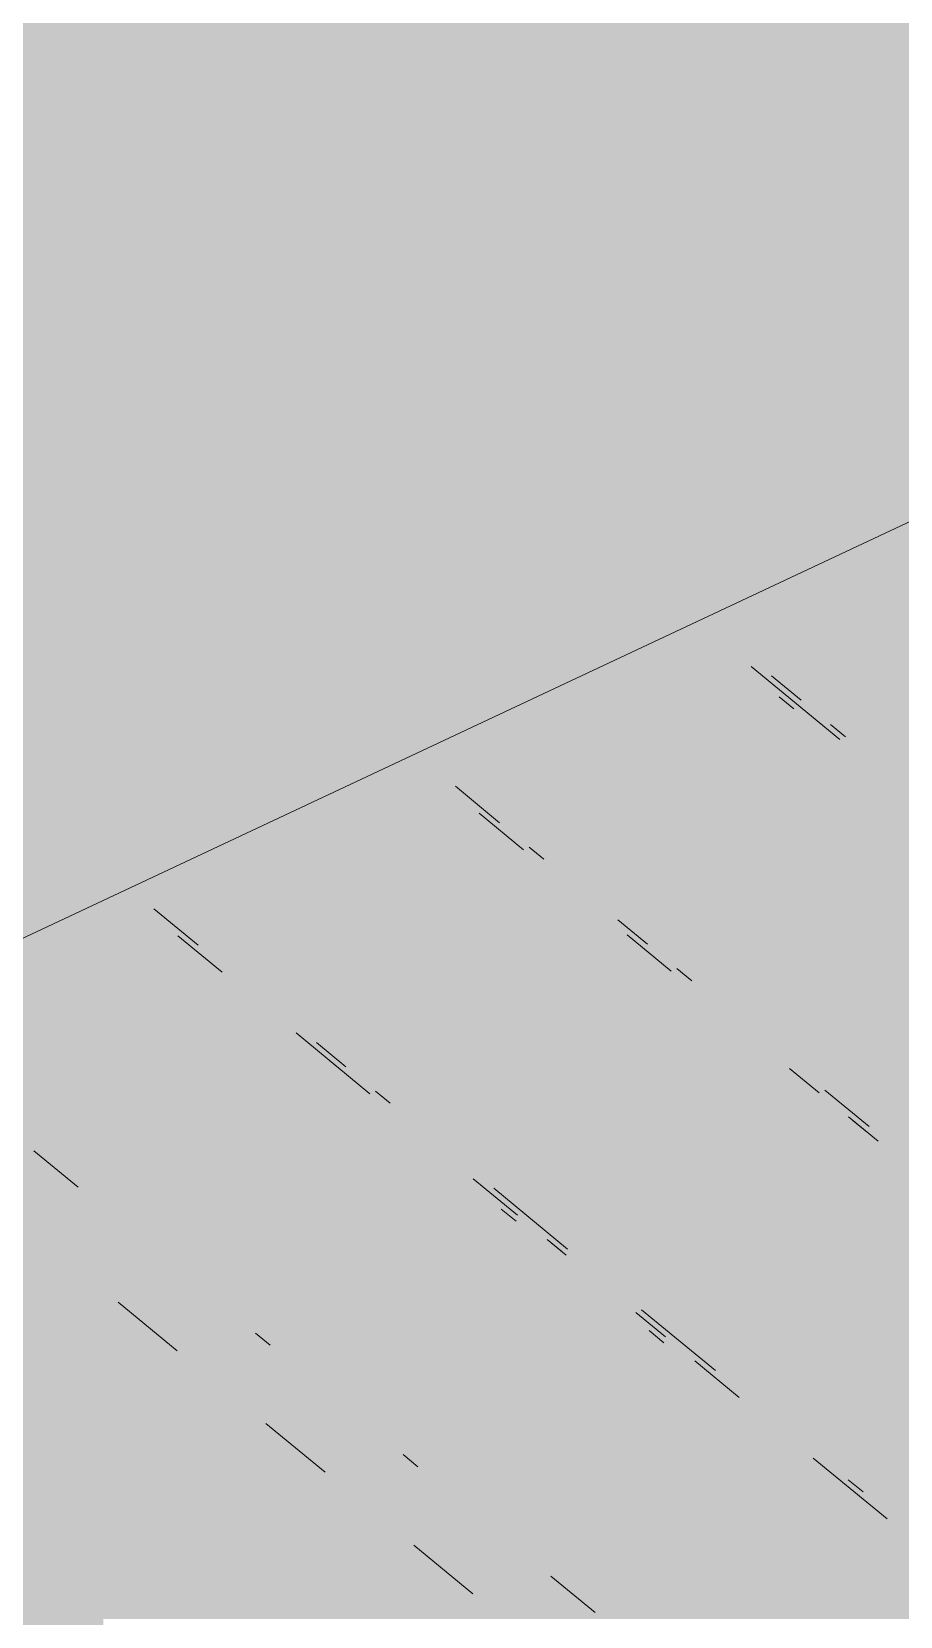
# Paper-space layout '03 3D Building and Roof' of a CAD drawing. Header units: millimetres. Extents: x 5 to 415, y 5 to 292.
# Drawn here: x 273.372 to 275.298, y 83.006 to 86.519 of the extents above; entities that cross this region are included whole.
import ezdxf

# ---------------------------------------------------------------- set-up
doc = ezdxf.new("R2010")
doc.units = ezdxf.units.MM
doc.layers.add('EXISTING', color=7, linetype='Continuous')
doc.layers.add('IMAGES', color=7, linetype='Continuous')

# ---------------------------------------------------------------- blocks, each defined once
blk = doc.blocks.new('SHEET_03')
at = {"layer": 'EXISTING', "color": 250, "lineweight": 9}
for p, q in [((273.0111, 84.3493), (276.7869, 86.1219)), ((274.9672, 85.1117), (275.1638, 84.9501)), ((275.078, 85.0368), (275.0125, 85.0906)), ((275.0621, 85.0175), (275.0294, 85.0444)), ((275.1763, 84.956), (275.1435, 84.9829)), ((274.4095, 84.7653), (274.3112, 84.8461)), ((274.3643, 84.7863), (274.4626, 84.7055)), ((274.5078, 84.6845), (274.4751, 84.7114)), ((273.7411, 84.4937), (273.6428, 84.5745)), ((274.7372, 84.4959), (274.6716, 84.5498)), ((273.6958, 84.5148), (273.7941, 84.434)), ((274.6919, 84.517), (274.7902, 84.4362)), ((274.8355, 84.4151), (274.8027, 84.4421)), ((273.9579, 84.2994), (274.1217, 84.1647)), ((274.0687, 84.2244), (274.0032, 84.2783)), ((274.0653, 84.211), (274.0325, 84.2379)), ((275.0523, 84.2207), (275.1178, 84.1669)), ((274.167, 84.1436), (274.1342, 84.1706)), ((275.2286, 84.0919), (275.1303, 84.1727)), ((275.1834, 84.113), (275.2489, 84.0591)), ((275.2252, 84.0785), (275.1925, 84.1055)), ((273.4747, 83.9571), (273.3764, 84.0379)), ((274.3511, 83.9762), (274.4494, 83.8954)), ((274.5601, 83.8204), (274.3963, 83.9551)), ((274.446, 83.8819), (274.4132, 83.9089)), ((274.5149, 83.8415), (274.5477, 83.8146)), ((274.5567, 83.807), (274.524, 83.8339)), ((273.5635, 83.7026), (273.6946, 83.5949)), ((274.7115, 83.6799), (274.777, 83.626)), ((274.8878, 83.5511), (274.724, 83.6858)), ((273.9006, 83.607), (273.8678, 83.6339)), ((274.7736, 83.6126), (274.7408, 83.6396)), ((274.8425, 83.5722), (274.9408, 83.4914)), ((273.8912, 83.4333), (274.0222, 83.3255)), ((274.2282, 83.3376), (274.1955, 83.3646)), ((275.1046, 83.3567), (275.2685, 83.222)), ((275.2154, 83.2818), (275.1826, 83.3087)), ((274.2188, 83.1639), (274.3498, 83.0562)), ((274.6214, 83.0144), (274.5231, 83.0952))]:
    blk.add_line(p, q, dxfattribs=at)
at = {"layer": 'IMAGES', "color": 7}
for points in [[(272.8564, 86.4705), (277.1927, 86.4705), (272.8564, 86.5669), (277.1927, 86.5669)], [(272.6636, 86.3741), (276.9036, 86.3741), (272.6636, 86.4705), (276.9036, 86.4705)], [(272.4709, 86.2777), (276.8073, 86.2777), (272.4709, 86.3741), (276.8073, 86.3741)], [(272.2782, 86.1813), (276.5182, 86.1813), (272.2782, 86.2777), (276.5182, 86.2777)], [(271.9891, 86.0849), (276.4218, 86.0849), (271.9891, 86.1813), (276.4218, 86.1813)], [(269.0982, 85.9885), (276.1327, 85.9885), (269.0982, 86.0849), (276.1327, 86.0849)], [(268.9055, 85.8921), (276.0364, 85.8921), (268.9055, 85.9885), (276.0364, 85.9885)], [(268.7127, 85.7957), (275.6509, 85.7957), (268.7127, 85.8921), (275.6509, 85.8921)], [(268.52, 85.6993), (275.5545, 85.6993), (268.52, 85.7957), (275.5545, 85.7957)], [(268.3273, 85.6029), (275.2655, 85.6029), (268.3273, 85.6993), (275.2655, 85.6993)], [(275.2655, 85.6029), (275.4582, 85.6029), (275.2655, 85.6993), (275.4582, 85.6993)], [(268.1345, 85.5065), (275.1691, 85.5065), (268.1345, 85.6029), (275.1691, 85.6029)], [(275.1691, 85.5065), (275.2655, 85.5065), (275.1691, 85.6029), (275.2655, 85.6029)], [(275.2655, 85.5065), (275.3618, 85.5065), (275.2655, 85.6029), (275.3618, 85.6029)], [(267.9418, 85.4101), (274.88, 85.4101), (267.9418, 85.5065), (274.88, 85.5065)], [(274.88, 85.4101), (274.9764, 85.4101), (274.88, 85.5065), (274.9764, 85.5065)], [(274.9764, 85.4101), (275.0727, 85.4101), (274.9764, 85.5065), (275.0727, 85.5065)], [(275.0727, 85.4101), (275.1691, 85.4101), (275.0727, 85.5065), (275.1691, 85.5065)], [(275.1691, 85.4101), (275.2655, 85.4101), (275.1691, 85.5065), (275.2655, 85.5065)], [(275.2655, 85.4101), (275.3618, 85.4101), (275.2655, 85.5065), (275.3618, 85.5065)], [(267.6527, 85.3137), (274.6873, 85.3137), (267.6527, 85.4101), (274.6873, 85.4101)], [(274.6873, 85.3137), (274.7836, 85.3137), (274.6873, 85.4101), (274.7836, 85.4101)], [(274.7836, 85.3137), (274.88, 85.3137), (274.7836, 85.4101), (274.88, 85.4101)], [(274.88, 85.3137), (274.9764, 85.3137), (274.88, 85.4101), (274.9764, 85.4101)], [(274.9764, 85.3137), (275.0727, 85.3137), (274.9764, 85.4101), (275.0727, 85.4101)], [(275.0727, 85.3137), (275.1691, 85.3137), (275.0727, 85.4101), (275.1691, 85.4101)], [(275.1691, 85.3137), (275.3618, 85.3137), (275.1691, 85.4101), (275.3618, 85.4101)], [(267.5564, 85.2173), (274.4945, 85.2173), (267.5564, 85.3137), (274.4945, 85.3137)], [(274.4945, 85.2173), (274.5909, 85.2173), (274.4945, 85.3137), (274.5909, 85.3137)], [(274.5909, 85.2173), (274.6873, 85.2173), (274.5909, 85.3137), (274.6873, 85.3137)], [(274.6873, 85.2173), (274.7836, 85.2173), (274.6873, 85.3137), (274.7836, 85.3137)], [(274.7836, 85.2173), (274.88, 85.2173), (274.7836, 85.3137), (274.88, 85.3137)], [(274.88, 85.2173), (275.0727, 85.2173), (274.88, 85.3137), (275.0727, 85.3137)], [(275.0727, 85.2173), (275.2655, 85.2173), (275.0727, 85.3137), (275.2655, 85.3137)], [(275.2655, 85.2173), (275.3618, 85.2173), (275.2655, 85.3137), (275.3618, 85.3137)], [(267.2673, 85.1208), (274.2055, 85.1208), (267.2673, 85.2173), (274.2055, 85.2173)], [(274.2055, 85.1208), (274.3982, 85.1208), (274.2055, 85.2173), (274.3982, 85.2173)], [(274.3982, 85.1208), (274.4945, 85.1208), (274.3982, 85.2173), (274.4945, 85.2173)], [(274.4945, 85.1208), (274.5909, 85.1208), (274.4945, 85.2173), (274.5909, 85.2173)], [(274.5909, 85.1208), (274.6873, 85.1208), (274.5909, 85.2173), (274.6873, 85.2173)], [(274.6873, 85.1208), (274.7836, 85.1208), (274.6873, 85.2173), (274.7836, 85.2173)], [(274.7836, 85.1208), (274.88, 85.1208), (274.7836, 85.2173), (274.88, 85.2173)], [(274.88, 85.1208), (274.9764, 85.1208), (274.88, 85.2173), (274.9764, 85.2173)], [(274.9764, 85.1208), (275.0727, 85.1208), (274.9764, 85.2173), (275.0727, 85.2173)], [(275.0727, 85.1208), (275.1691, 85.1208), (275.0727, 85.2173), (275.1691, 85.2173)], [(275.1691, 85.1208), (275.2655, 85.1208), (275.1691, 85.2173), (275.2655, 85.2173)], [(275.2655, 85.1208), (275.6509, 85.1208), (275.2655, 85.2173), (275.6509, 85.2173)], [(267.1709, 85.0244), (274.2055, 85.0244), (267.1709, 85.1208), (274.2055, 85.1208)], [(274.2055, 85.0244), (274.3018, 85.0244), (274.2055, 85.1208), (274.3018, 85.1208)], [(274.3018, 85.0244), (274.4945, 85.0244), (274.3018, 85.1208), (274.4945, 85.1208)], [(274.4945, 85.0244), (274.5909, 85.0244), (274.4945, 85.1208), (274.5909, 85.1208)], [(274.5909, 85.0244), (274.6873, 85.0244), (274.5909, 85.1208), (274.6873, 85.1208)], [(274.6873, 85.0244), (274.7836, 85.0244), (274.6873, 85.1208), (274.7836, 85.1208)], [(274.7836, 85.0244), (274.88, 85.0244), (274.7836, 85.1208), (274.88, 85.1208)], [(274.88, 85.0244), (274.9764, 85.0244), (274.88, 85.1208), (274.9764, 85.1208)], [(274.9764, 85.0244), (275.0727, 85.0244), (274.9764, 85.1208), (275.0727, 85.1208)], [(275.0727, 85.0244), (275.1691, 85.0244), (275.0727, 85.1208), (275.1691, 85.1208)], [(275.1691, 85.0244), (275.2655, 85.0244), (275.1691, 85.1208), (275.2655, 85.1208)], [(275.2655, 85.0244), (275.8436, 85.0244), (275.2655, 85.1208), (275.8436, 85.1208)], [(266.8818, 84.928), (273.82, 84.928), (266.8818, 85.0244), (273.82, 85.0244)], [(273.82, 84.928), (273.9164, 84.928), (273.82, 85.0244), (273.9164, 85.0244)], [(273.9164, 84.928), (274.0127, 84.928), (273.9164, 85.0244), (274.0127, 85.0244)], [(274.0127, 84.928), (274.1091, 84.928), (274.0127, 85.0244), (274.1091, 85.0244)], [(274.1091, 84.928), (274.2055, 84.928), (274.1091, 85.0244), (274.2055, 85.0244)], [(274.2055, 84.928), (274.3018, 84.928), (274.2055, 85.0244), (274.3018, 85.0244)], [(274.3018, 84.928), (274.3982, 84.928), (274.3018, 85.0244), (274.3982, 85.0244)], [(274.3982, 84.928), (274.4945, 84.928), (274.3982, 85.0244), (274.4945, 85.0244)], [(274.4945, 84.928), (274.5909, 84.928), (274.4945, 85.0244), (274.5909, 85.0244)], [(274.5909, 84.928), (274.6873, 84.928), (274.5909, 85.0244), (274.6873, 85.0244)], [(274.6873, 84.928), (274.7836, 84.928), (274.6873, 85.0244), (274.7836, 85.0244)], [(274.7836, 84.928), (274.88, 84.928), (274.7836, 85.0244), (274.88, 85.0244)], [(274.88, 84.928), (274.9764, 84.928), (274.88, 85.0244), (274.9764, 85.0244)], [(274.9764, 84.928), (275.0727, 84.928), (274.9764, 85.0244), (275.0727, 85.0244)], [(275.0727, 84.928), (275.1691, 84.928), (275.0727, 85.0244), (275.1691, 85.0244)], [(275.1691, 84.928), (275.2655, 84.928), (275.1691, 85.0244), (275.2655, 85.0244)], [(275.2655, 84.928), (275.3618, 84.928), (275.2655, 85.0244), (275.3618, 85.0244)], [(266.6891, 84.8316), (273.6273, 84.8316), (266.6891, 84.928), (273.6273, 84.928)], [(273.6273, 84.8316), (273.7236, 84.8316), (273.6273, 84.928), (273.7236, 84.928)], [(273.7236, 84.8316), (273.82, 84.8316), (273.7236, 84.928), (273.82, 84.928)], [(273.82, 84.8316), (273.9164, 84.8316), (273.82, 84.928), (273.9164, 84.928)], [(273.9164, 84.8316), (274.1091, 84.8316), (273.9164, 84.928), (274.1091, 84.928)], [(274.1091, 84.8316), (274.2055, 84.8316), (274.1091, 84.928), (274.2055, 84.928)], [(274.2055, 84.8316), (274.3018, 84.8316), (274.2055, 84.928), (274.3018, 84.928)], [(274.3018, 84.8316), (274.3982, 84.8316), (274.3018, 84.928), (274.3982, 84.928)], [(274.3982, 84.8316), (274.4945, 84.8316), (274.3982, 84.928), (274.4945, 84.928)], [(274.4945, 84.8316), (274.5909, 84.8316), (274.4945, 84.928), (274.5909, 84.928)], [(274.5909, 84.8316), (274.9764, 84.8316), (274.5909, 84.928), (274.9764, 84.928)], [(274.9764, 84.8316), (275.0727, 84.8316), (274.9764, 84.928), (275.0727, 84.928)], [(275.0727, 84.8316), (275.1691, 84.8316), (275.0727, 84.928), (275.1691, 84.928)], [(275.1691, 84.8316), (275.2655, 84.8316), (275.1691, 84.928), (275.2655, 84.928)], [(275.2655, 84.8316), (275.3618, 84.8316), (275.2655, 84.928), (275.3618, 84.928)], [(266.4964, 84.7352), (273.4345, 84.7352), (266.4964, 84.8316), (273.4345, 84.8316)], [(273.4345, 84.7352), (273.5309, 84.7352), (273.4345, 84.8316), (273.5309, 84.8316)], [(273.5309, 84.7352), (273.6273, 84.7352), (273.5309, 84.8316), (273.6273, 84.8316)], [(273.6273, 84.7352), (273.7236, 84.7352), (273.6273, 84.8316), (273.7236, 84.8316)], [(273.7236, 84.7352), (273.82, 84.7352), (273.7236, 84.8316), (273.82, 84.8316)], [(273.82, 84.7352), (273.9164, 84.7352), (273.82, 84.8316), (273.9164, 84.8316)], [(273.9164, 84.7352), (274.0127, 84.7352), (273.9164, 84.8316), (274.0127, 84.8316)], [(274.0127, 84.7352), (274.1091, 84.7352), (274.0127, 84.8316), (274.1091, 84.8316)], [(274.1091, 84.7352), (274.2055, 84.7352), (274.1091, 84.8316), (274.2055, 84.8316)], [(274.2055, 84.7352), (274.3018, 84.7352), (274.2055, 84.8316), (274.3018, 84.8316)], [(274.3018, 84.7352), (274.4945, 84.7352), (274.3018, 84.8316), (274.4945, 84.8316)], [(274.4945, 84.7352), (274.5909, 84.7352), (274.4945, 84.8316), (274.5909, 84.8316)], [(274.5909, 84.7352), (275.0727, 84.7352), (274.5909, 84.8316), (275.0727, 84.8316)], [(275.0727, 84.7352), (275.1691, 84.7352), (275.0727, 84.8316), (275.1691, 84.8316)], [(275.1691, 84.7352), (275.2655, 84.7352), (275.1691, 84.8316), (275.2655, 84.8316)], [(275.2655, 84.7352), (275.3618, 84.7352), (275.2655, 84.8316), (275.3618, 84.8316)], [(273.2418, 84.6388), (273.4345, 84.6388), (273.2418, 84.7352), (273.4345, 84.7352)], [(273.4345, 84.6388), (273.5309, 84.6388), (273.4345, 84.7352), (273.5309, 84.7352)], [(273.5309, 84.6388), (273.6273, 84.6388), (273.5309, 84.7352), (273.6273, 84.7352)], [(273.6273, 84.6388), (273.7236, 84.6388), (273.6273, 84.7352), (273.7236, 84.7352)], [(273.7236, 84.6388), (273.82, 84.6388), (273.7236, 84.7352), (273.82, 84.7352)], [(273.82, 84.6388), (273.9164, 84.6388), (273.82, 84.7352), (273.9164, 84.7352)], [(273.9164, 84.6388), (274.0127, 84.6388), (273.9164, 84.7352), (274.0127, 84.7352)], [(274.0127, 84.6388), (274.3018, 84.6388), (274.0127, 84.7352), (274.3018, 84.7352)], [(274.3018, 84.6388), (274.3982, 84.6388), (274.3018, 84.7352), (274.3982, 84.7352)], [(274.3982, 84.6388), (274.5909, 84.6388), (274.3982, 84.7352), (274.5909, 84.7352)], [(274.5909, 84.6388), (274.7836, 84.6388), (274.5909, 84.7352), (274.7836, 84.7352)], [(274.7836, 84.6388), (275.2655, 84.6388), (274.7836, 84.7352), (275.2655, 84.7352)], [(275.2655, 84.6388), (275.3618, 84.6388), (275.2655, 84.7352), (275.3618, 84.7352)], [(273.3382, 84.5424), (273.4345, 84.5424), (273.3382, 84.6388), (273.4345, 84.6388)], [(273.4345, 84.5424), (273.5309, 84.5424), (273.4345, 84.6388), (273.5309, 84.6388)], [(273.5309, 84.5424), (273.6273, 84.5424), (273.5309, 84.6388), (273.6273, 84.6388)], [(273.6273, 84.5424), (273.7236, 84.5424), (273.6273, 84.6388), (273.7236, 84.6388)], [(273.7236, 84.5424), (273.9164, 84.5424), (273.7236, 84.6388), (273.9164, 84.6388)], [(273.9164, 84.5424), (274.0127, 84.5424), (273.9164, 84.6388), (274.0127, 84.6388)], [(274.0127, 84.5424), (274.3018, 84.5424), (274.0127, 84.6388), (274.3018, 84.6388)], [(274.3018, 84.5424), (274.3982, 84.5424), (274.3018, 84.6388), (274.3982, 84.6388)], [(274.3982, 84.5424), (274.4945, 84.5424), (274.3982, 84.6388), (274.4945, 84.6388)], [(274.4945, 84.5424), (274.5909, 84.5424), (274.4945, 84.6388), (274.5909, 84.6388)], [(274.5909, 84.5424), (274.6873, 84.5424), (274.5909, 84.6388), (274.6873, 84.6388)], [(274.6873, 84.5424), (274.7836, 84.5424), (274.6873, 84.6388), (274.7836, 84.6388)], [(274.7836, 84.5424), (274.88, 84.5424), (274.7836, 84.6388), (274.88, 84.6388)], [(274.88, 84.5424), (275.3618, 84.5424), (274.88, 84.6388), (275.3618, 84.6388)], [(273.3382, 84.446), (273.4345, 84.446), (273.3382, 84.5424), (273.4345, 84.5424)], [(273.4345, 84.446), (273.5309, 84.446), (273.4345, 84.5424), (273.5309, 84.5424)], [(273.5309, 84.446), (273.6273, 84.446), (273.5309, 84.5424), (273.6273, 84.5424)], [(273.6273, 84.446), (273.82, 84.446), (273.6273, 84.5424), (273.82, 84.5424)], [(273.82, 84.446), (274.4945, 84.446), (273.82, 84.5424), (274.4945, 84.5424)], [(274.4945, 84.446), (274.5909, 84.446), (274.4945, 84.5424), (274.5909, 84.5424)], [(274.5909, 84.446), (274.6873, 84.446), (274.5909, 84.5424), (274.6873, 84.5424)], [(274.6873, 84.446), (274.7836, 84.446), (274.6873, 84.5424), (274.7836, 84.5424)], [(274.7836, 84.446), (274.88, 84.446), (274.7836, 84.5424), (274.88, 84.5424)], [(274.88, 84.446), (274.9764, 84.446), (274.88, 84.5424), (274.9764, 84.5424)], [(274.9764, 84.446), (275.4582, 84.446), (274.9764, 84.5424), (275.4582, 84.5424)], [(273.3382, 84.3496), (273.4345, 84.3496), (273.3382, 84.446), (273.4345, 84.446)], [(273.4345, 84.3496), (273.5309, 84.3496), (273.4345, 84.446), (273.5309, 84.446)], [(273.5309, 84.3496), (273.6273, 84.3496), (273.5309, 84.446), (273.6273, 84.446)], [(273.6273, 84.3496), (273.7236, 84.3496), (273.6273, 84.446), (273.7236, 84.446)], [(273.7236, 84.3496), (273.9164, 84.3496), (273.7236, 84.446), (273.9164, 84.446)], [(273.9164, 84.3496), (274.0127, 84.3496), (273.9164, 84.446), (274.0127, 84.446)], [(274.0127, 84.3496), (274.1091, 84.3496), (274.0127, 84.446), (274.1091, 84.446)], [(274.1091, 84.3496), (274.5909, 84.3496), (274.1091, 84.446), (274.5909, 84.446)], [(274.5909, 84.3496), (274.6873, 84.3496), (274.5909, 84.446), (274.6873, 84.446)], [(274.6873, 84.3496), (274.7836, 84.3496), (274.6873, 84.446), (274.7836, 84.446)], [(274.7836, 84.3496), (274.88, 84.3496), (274.7836, 84.446), (274.88, 84.446)], [(274.88, 84.3496), (274.9764, 84.3496), (274.88, 84.446), (274.9764, 84.446)], [(274.9764, 84.3496), (275.0727, 84.3496), (274.9764, 84.446), (275.0727, 84.446)], [(275.0727, 84.3496), (275.7473, 84.3496), (275.0727, 84.446), (275.7473, 84.446)], [(273.3382, 84.2532), (273.7236, 84.2532), (273.3382, 84.3496), (273.7236, 84.3496)], [(273.7236, 84.2532), (273.82, 84.2532), (273.7236, 84.3496), (273.82, 84.3496)], [(273.82, 84.2532), (273.9164, 84.2532), (273.82, 84.3496), (273.9164, 84.3496)], [(273.9164, 84.2532), (274.1091, 84.2532), (273.9164, 84.3496), (274.1091, 84.3496)], [(274.1091, 84.2532), (274.2055, 84.2532), (274.1091, 84.3496), (274.2055, 84.3496)], [(274.2055, 84.2532), (274.6873, 84.2532), (274.2055, 84.3496), (274.6873, 84.3496)], [(274.6873, 84.2532), (274.7836, 84.2532), (274.6873, 84.3496), (274.7836, 84.3496)], [(274.7836, 84.2532), (274.88, 84.2532), (274.7836, 84.3496), (274.88, 84.3496)], [(274.88, 84.2532), (274.9764, 84.2532), (274.88, 84.3496), (274.9764, 84.3496)], [(274.9764, 84.2532), (275.0727, 84.2532), (274.9764, 84.3496), (275.0727, 84.3496)], [(275.0727, 84.2532), (275.1691, 84.2532), (275.0727, 84.3496), (275.1691, 84.3496)], [(275.1691, 84.2532), (275.2655, 84.2532), (275.1691, 84.3496), (275.2655, 84.3496)], [(275.2655, 84.2532), (275.6509, 84.2532), (275.2655, 84.3496), (275.6509, 84.3496)], [(273.3382, 84.1568), (273.4345, 84.1568), (273.3382, 84.2532), (273.4345, 84.2532)], [(273.4345, 84.1568), (273.82, 84.1568), (273.4345, 84.2532), (273.82, 84.2532)], [(273.82, 84.1568), (273.9164, 84.1568), (273.82, 84.2532), (273.9164, 84.2532)], [(273.9164, 84.1568), (274.0127, 84.1568), (273.9164, 84.2532), (274.0127, 84.2532)], [(274.0127, 84.1568), (274.2055, 84.1568), (274.0127, 84.2532), (274.2055, 84.2532)], [(274.2055, 84.1568), (274.3018, 84.1568), (274.2055, 84.2532), (274.3018, 84.2532)], [(274.3018, 84.1568), (274.88, 84.1568), (274.3018, 84.2532), (274.88, 84.2532)], [(274.88, 84.1568), (274.9764, 84.1568), (274.88, 84.2532), (274.9764, 84.2532)], [(274.9764, 84.1568), (275.0727, 84.1568), (274.9764, 84.2532), (275.0727, 84.2532)], [(275.0727, 84.1568), (275.1691, 84.1568), (275.0727, 84.2532), (275.1691, 84.2532)], [(275.1691, 84.1568), (275.2655, 84.1568), (275.1691, 84.2532), (275.2655, 84.2532)], [(275.2655, 84.1568), (275.3618, 84.1568), (275.2655, 84.2532), (275.3618, 84.2532)], [(273.3382, 84.0604), (273.4345, 84.0604), (273.3382, 84.1568), (273.4345, 84.1568)], [(273.4345, 84.0604), (273.5309, 84.0604), (273.4345, 84.1568), (273.5309, 84.1568)], [(273.5309, 84.0604), (273.9164, 84.0604), (273.5309, 84.1568), (273.9164, 84.1568)], [(273.9164, 84.0604), (274.0127, 84.0604), (273.9164, 84.1568), (274.0127, 84.1568)], [(274.0127, 84.0604), (274.1091, 84.0604), (274.0127, 84.1568), (274.1091, 84.1568)], [(274.1091, 84.0604), (274.3018, 84.0604), (274.1091, 84.1568), (274.3018, 84.1568)], [(274.3018, 84.0604), (274.3982, 84.0604), (274.3018, 84.1568), (274.3982, 84.1568)], [(274.3982, 84.0604), (274.4945, 84.0604), (274.3982, 84.1568), (274.4945, 84.1568)], [(274.4945, 84.0604), (274.9764, 84.0604), (274.4945, 84.1568), (274.9764, 84.1568)], [(274.9764, 84.0604), (275.0727, 84.0604), (274.9764, 84.1568), (275.0727, 84.1568)], [(275.0727, 84.0604), (275.2655, 84.0604), (275.0727, 84.1568), (275.2655, 84.1568)], [(275.2655, 84.0604), (275.3618, 84.0604), (275.2655, 84.1568), (275.3618, 84.1568)], [(273.3382, 83.964), (273.4345, 83.964), (273.3382, 84.0604), (273.4345, 84.0604)], [(273.4345, 83.964), (273.5309, 83.964), (273.4345, 84.0604), (273.5309, 84.0604)], [(273.5309, 83.964), (273.6273, 83.964), (273.5309, 84.0604), (273.6273, 84.0604)], [(273.6273, 83.964), (273.7236, 83.964), (273.6273, 84.0604), (273.7236, 84.0604)], [(273.7236, 83.964), (274.0127, 83.964), (273.7236, 84.0604), (274.0127, 84.0604)], [(274.0127, 83.964), (274.1091, 83.964), (274.0127, 84.0604), (274.1091, 84.0604)], [(274.1091, 83.964), (274.2055, 83.964), (274.1091, 84.0604), (274.2055, 84.0604)], [(274.2055, 83.964), (274.3982, 83.964), (274.2055, 84.0604), (274.3982, 84.0604)], [(274.3982, 83.964), (274.4945, 83.964), (274.3982, 84.0604), (274.4945, 84.0604)], [(274.4945, 83.964), (274.5909, 83.964), (274.4945, 84.0604), (274.5909, 84.0604)], [(274.5909, 83.964), (275.0727, 83.964), (274.5909, 84.0604), (275.0727, 84.0604)], [(275.0727, 83.964), (275.1691, 83.964), (275.0727, 84.0604), (275.1691, 84.0604)], [(275.1691, 83.964), (275.2655, 83.964), (275.1691, 84.0604), (275.2655, 84.0604)], [(275.2655, 83.964), (275.3618, 83.964), (275.2655, 84.0604), (275.3618, 84.0604)], [(273.3382, 83.8676), (273.6273, 83.8676), (273.3382, 83.964), (273.6273, 83.964)], [(273.6273, 83.8676), (273.7236, 83.8676), (273.6273, 83.964), (273.7236, 83.964)], [(273.7236, 83.8676), (273.82, 83.8676), (273.7236, 83.964), (273.82, 83.964)], [(273.82, 83.8676), (274.2055, 83.8676), (273.82, 83.964), (274.2055, 83.964)], [(274.2055, 83.8676), (274.3018, 83.8676), (274.2055, 83.964), (274.3018, 83.964)], [(274.3018, 83.8676), (274.3982, 83.8676), (274.3018, 83.964), (274.3982, 83.964)], [(274.3982, 83.8676), (274.4945, 83.8676), (274.3982, 83.964), (274.4945, 83.964)], [(274.4945, 83.8676), (274.5909, 83.8676), (274.4945, 83.964), (274.5909, 83.964)], [(274.5909, 83.8676), (275.1691, 83.8676), (274.5909, 83.964), (275.1691, 83.964)], [(275.1691, 83.8676), (275.2655, 83.8676), (275.1691, 83.964), (275.2655, 83.964)], [(275.2655, 83.8676), (275.3618, 83.8676), (275.2655, 83.964), (275.3618, 83.964)], [(273.3382, 83.7712), (273.4345, 83.7712), (273.3382, 83.8676), (273.4345, 83.8676)], [(273.4345, 83.7712), (273.6273, 83.7712), (273.4345, 83.8676), (273.6273, 83.8676)], [(273.6273, 83.7712), (273.7236, 83.7712), (273.6273, 83.8676), (273.7236, 83.8676)], [(273.7236, 83.7712), (273.82, 83.7712), (273.7236, 83.8676), (273.82, 83.8676)], [(273.82, 83.7712), (273.9164, 83.7712), (273.82, 83.8676), (273.9164, 83.8676)], [(273.9164, 83.7712), (274.3018, 83.7712), (273.9164, 83.8676), (274.3018, 83.8676)], [(274.3018, 83.7712), (274.3982, 83.7712), (274.3018, 83.8676), (274.3982, 83.8676)], [(274.3982, 83.7712), (274.4945, 83.7712), (274.3982, 83.8676), (274.4945, 83.8676)], [(274.4945, 83.7712), (274.5909, 83.7712), (274.4945, 83.8676), (274.5909, 83.8676)], [(274.5909, 83.7712), (274.6873, 83.7712), (274.5909, 83.8676), (274.6873, 83.8676)], [(274.6873, 83.7712), (274.7836, 83.7712), (274.6873, 83.8676), (274.7836, 83.8676)], [(274.7836, 83.7712), (275.3618, 83.7712), (274.7836, 83.8676), (275.3618, 83.8676)], [(273.3382, 83.6748), (273.4345, 83.6748), (273.3382, 83.7712), (273.4345, 83.7712)], [(273.4345, 83.6748), (273.5309, 83.6748), (273.4345, 83.7712), (273.5309, 83.7712)], [(273.5309, 83.6748), (273.7236, 83.6748), (273.5309, 83.7712), (273.7236, 83.7712)], [(273.7236, 83.6748), (273.82, 83.6748), (273.7236, 83.7712), (273.82, 83.7712)], [(273.82, 83.6748), (273.9164, 83.6748), (273.82, 83.7712), (273.9164, 83.7712)], [(273.9164, 83.6748), (274.0127, 83.6748), (273.9164, 83.7712), (274.0127, 83.7712)], [(274.0127, 83.6748), (274.3982, 83.6748), (274.0127, 83.7712), (274.3982, 83.7712)], [(274.3982, 83.6748), (274.4945, 83.6748), (274.3982, 83.7712), (274.4945, 83.7712)], [(274.4945, 83.6748), (274.5909, 83.6748), (274.4945, 83.7712), (274.5909, 83.7712)], [(274.5909, 83.6748), (274.6873, 83.6748), (274.5909, 83.7712), (274.6873, 83.7712)], [(274.6873, 83.6748), (274.7836, 83.6748), (274.6873, 83.7712), (274.7836, 83.7712)], [(274.7836, 83.6748), (274.88, 83.6748), (274.7836, 83.7712), (274.88, 83.7712)], [(274.88, 83.6748), (274.9764, 83.6748), (274.88, 83.7712), (274.9764, 83.7712)], [(274.9764, 83.6748), (275.4582, 83.6748), (274.9764, 83.7712), (275.4582, 83.7712)], [(272.9527, 83.5784), (273.4345, 83.5784), (272.9527, 83.6748), (273.4345, 83.6748)], [(273.4345, 83.5784), (273.5309, 83.5784), (273.4345, 83.6748), (273.5309, 83.6748)], [(273.5309, 83.5784), (273.6273, 83.5784), (273.5309, 83.6748), (273.6273, 83.6748)], [(273.6273, 83.5784), (273.7236, 83.5784), (273.6273, 83.6748), (273.7236, 83.6748)], [(273.7236, 83.5784), (273.82, 83.5784), (273.7236, 83.6748), (273.82, 83.6748)], [(273.82, 83.5784), (273.9164, 83.5784), (273.82, 83.6748), (273.9164, 83.6748)], [(273.9164, 83.5784), (274.1091, 83.5784), (273.9164, 83.6748), (274.1091, 83.6748)], [(274.1091, 83.5784), (274.2055, 83.5784), (274.1091, 83.6748), (274.2055, 83.6748)], [(274.2055, 83.5784), (274.5909, 83.5784), (274.2055, 83.6748), (274.5909, 83.6748)], [(274.5909, 83.5784), (274.6873, 83.5784), (274.5909, 83.6748), (274.6873, 83.6748)], [(274.6873, 83.5784), (274.88, 83.5784), (274.6873, 83.6748), (274.88, 83.6748)], [(274.88, 83.5784), (274.9764, 83.5784), (274.88, 83.6748), (274.9764, 83.6748)], [(274.9764, 83.5784), (275.5545, 83.5784), (274.9764, 83.6748), (275.5545, 83.6748)], [(273.0491, 83.482), (273.5309, 83.482), (273.0491, 83.5784), (273.5309, 83.5784)], [(273.5309, 83.482), (273.6273, 83.482), (273.5309, 83.5784), (273.6273, 83.5784)], [(273.6273, 83.482), (273.7236, 83.482), (273.6273, 83.5784), (273.7236, 83.5784)], [(273.7236, 83.482), (273.82, 83.482), (273.7236, 83.5784), (273.82, 83.5784)], [(273.82, 83.482), (273.9164, 83.482), (273.82, 83.5784), (273.9164, 83.5784)], [(273.9164, 83.482), (274.0127, 83.482), (273.9164, 83.5784), (274.0127, 83.5784)], [(274.0127, 83.482), (274.1091, 83.482), (274.0127, 83.5784), (274.1091, 83.5784)], [(274.1091, 83.482), (274.2055, 83.482), (274.1091, 83.5784), (274.2055, 83.5784)], [(274.2055, 83.482), (274.3018, 83.482), (274.2055, 83.5784), (274.3018, 83.5784)], [(274.3018, 83.482), (274.6873, 83.482), (274.3018, 83.5784), (274.6873, 83.5784)], [(274.6873, 83.482), (274.7836, 83.482), (274.6873, 83.5784), (274.7836, 83.5784)], [(274.7836, 83.482), (274.9764, 83.482), (274.7836, 83.5784), (274.9764, 83.5784)], [(274.9764, 83.482), (275.0727, 83.482), (274.9764, 83.5784), (275.0727, 83.5784)], [(275.0727, 83.482), (275.1691, 83.482), (275.0727, 83.5784), (275.1691, 83.5784)], [(275.1691, 83.482), (275.6509, 83.482), (275.1691, 83.5784), (275.6509, 83.5784)], [(273.1455, 83.3856), (273.6273, 83.3856), (273.1455, 83.482), (273.6273, 83.482)], [(273.6273, 83.3856), (273.7236, 83.3856), (273.6273, 83.482), (273.7236, 83.482)], [(273.7236, 83.3856), (273.82, 83.3856), (273.7236, 83.482), (273.82, 83.482)], [(273.82, 83.3856), (274.0127, 83.3856), (273.82, 83.482), (274.0127, 83.482)], [(274.0127, 83.3856), (274.1091, 83.3856), (274.0127, 83.482), (274.1091, 83.482)], [(274.1091, 83.3856), (274.2055, 83.3856), (274.1091, 83.482), (274.2055, 83.482)], [(274.2055, 83.3856), (274.3018, 83.3856), (274.2055, 83.482), (274.3018, 83.482)], [(274.3018, 83.3856), (274.7836, 83.3856), (274.3018, 83.482), (274.7836, 83.482)], [(274.7836, 83.3856), (274.88, 83.3856), (274.7836, 83.482), (274.88, 83.482)], [(274.88, 83.3856), (275.1691, 83.3856), (274.88, 83.482), (275.1691, 83.482)], [(275.1691, 83.3856), (275.2655, 83.3856), (275.1691, 83.482), (275.2655, 83.482)], [(275.2655, 83.3856), (275.7473, 83.3856), (275.2655, 83.482), (275.7473, 83.482)], [(273.3382, 83.2892), (273.7236, 83.2892), (273.3382, 83.3856), (273.7236, 83.3856)], [(273.7236, 83.2892), (273.82, 83.2892), (273.7236, 83.3856), (273.82, 83.3856)], [(273.82, 83.2892), (273.9164, 83.2892), (273.82, 83.3856), (273.9164, 83.3856)], [(273.9164, 83.2892), (274.0127, 83.2892), (273.9164, 83.3856), (274.0127, 83.3856)], [(274.0127, 83.2892), (274.1091, 83.2892), (274.0127, 83.3856), (274.1091, 83.3856)], [(274.1091, 83.2892), (274.2055, 83.2892), (274.1091, 83.3856), (274.2055, 83.3856)], [(274.2055, 83.2892), (274.3018, 83.2892), (274.2055, 83.3856), (274.3018, 83.3856)], [(274.3018, 83.2892), (274.3982, 83.2892), (274.3018, 83.3856), (274.3982, 83.3856)], [(274.3982, 83.2892), (274.4945, 83.2892), (274.3982, 83.3856), (274.4945, 83.3856)], [(274.4945, 83.2892), (274.88, 83.2892), (274.4945, 83.3856), (274.88, 83.3856)], [(274.88, 83.2892), (274.9764, 83.2892), (274.88, 83.3856), (274.9764, 83.3856)], [(274.9764, 83.2892), (275.0727, 83.2892), (274.9764, 83.3856), (275.0727, 83.3856)], [(275.0727, 83.2892), (275.1691, 83.2892), (275.0727, 83.3856), (275.1691, 83.3856)], [(275.1691, 83.2892), (275.2655, 83.2892), (275.1691, 83.3856), (275.2655, 83.3856)], [(275.2655, 83.2892), (275.8436, 83.2892), (275.2655, 83.3856), (275.8436, 83.3856)], [(273.3382, 83.1928), (273.4345, 83.1928), (273.3382, 83.2892), (273.4345, 83.2892)], [(273.4345, 83.1928), (274.0127, 83.1928), (273.4345, 83.2892), (274.0127, 83.2892)], [(274.0127, 83.1928), (274.1091, 83.1928), (274.0127, 83.2892), (274.1091, 83.2892)], [(274.1091, 83.1928), (274.3018, 83.1928), (274.1091, 83.2892), (274.3018, 83.2892)], [(274.3018, 83.1928), (274.3982, 83.1928), (274.3018, 83.2892), (274.3982, 83.2892)], [(274.3982, 83.1928), (274.4945, 83.1928), (274.3982, 83.2892), (274.4945, 83.2892)], [(274.4945, 83.1928), (274.5909, 83.1928), (274.4945, 83.2892), (274.5909, 83.2892)], [(274.5909, 83.1928), (274.9764, 83.1928), (274.5909, 83.2892), (274.9764, 83.2892)], [(274.9764, 83.1928), (275.0727, 83.1928), (274.9764, 83.2892), (275.0727, 83.2892)], [(275.0727, 83.1928), (275.1691, 83.1928), (275.0727, 83.2892), (275.1691, 83.2892)], [(275.1691, 83.1928), (275.3618, 83.1928), (275.1691, 83.2892), (275.3618, 83.2892)], [(273.3382, 83.0964), (273.5309, 83.0964), (273.3382, 83.1928), (273.5309, 83.1928)], [(273.5309, 83.0964), (274.0127, 83.0964), (273.5309, 83.1928), (274.0127, 83.1928)], [(274.0127, 83.0964), (274.1091, 83.0964), (274.0127, 83.1928), (274.1091, 83.1928)], [(274.1091, 83.0964), (274.2055, 83.0964), (274.1091, 83.1928), (274.2055, 83.1928)], [(274.2055, 83.0964), (274.3982, 83.0964), (274.2055, 83.1928), (274.3982, 83.1928)], [(274.3982, 83.0964), (274.4945, 83.0964), (274.3982, 83.1928), (274.4945, 83.1928)], [(274.4945, 83.0964), (274.5909, 83.0964), (274.4945, 83.1928), (274.5909, 83.1928)], [(274.5909, 83.0964), (274.6873, 83.0964), (274.5909, 83.1928), (274.6873, 83.1928)], [(274.6873, 83.0964), (275.0727, 83.0964), (274.6873, 83.1928), (275.0727, 83.1928)], [(275.0727, 83.0964), (275.1691, 83.0964), (275.0727, 83.1928), (275.1691, 83.1928)], [(275.1691, 83.0964), (275.2655, 83.0964), (275.1691, 83.1928), (275.2655, 83.1928)], [(275.2655, 83.0964), (275.3618, 83.0964), (275.2655, 83.1928), (275.3618, 83.1928)], [(273.3382, 82.9036), (273.5309, 82.9036), (273.3382, 83.0964), (273.5309, 83.0964)], [(273.5309, 83), (273.6273, 83), (273.5309, 83.0964), (273.6273, 83.0964)], [(273.6273, 83), (274.1091, 83), (273.6273, 83.0964), (274.1091, 83.0964)], [(274.1091, 83), (274.2055, 83), (274.1091, 83.0964), (274.2055, 83.0964)], [(274.2055, 83), (274.3018, 83), (274.2055, 83.0964), (274.3018, 83.0964)], [(274.3018, 83), (274.3982, 83), (274.3018, 83.0964), (274.3982, 83.0964)], [(274.3982, 83), (274.4945, 83), (274.3982, 83.0964), (274.4945, 83.0964)], [(274.4945, 83), (274.5909, 83), (274.4945, 83.0964), (274.5909, 83.0964)], [(274.5909, 83), (274.6873, 83), (274.5909, 83.0964), (274.6873, 83.0964)], [(274.6873, 83), (274.7836, 83), (274.6873, 83.0964), (274.7836, 83.0964)], [(274.7836, 83), (274.88, 83), (274.7836, 83.0964), (274.88, 83.0964)], [(274.88, 83), (275.2655, 83), (274.88, 83.0964), (275.2655, 83.0964)], [(275.2655, 83), (275.3618, 83), (275.2655, 83.0964), (275.3618, 83.0964)]]:
    blk.add_solid(points, dxfattribs=at)

psp = doc.layouts.new('03 3D Building and Roof')

# ---------------------------------------------------------------- block references
psp.add_blockref('SHEET_03', (0, 0))

doc.saveas('drawing.dxf')
